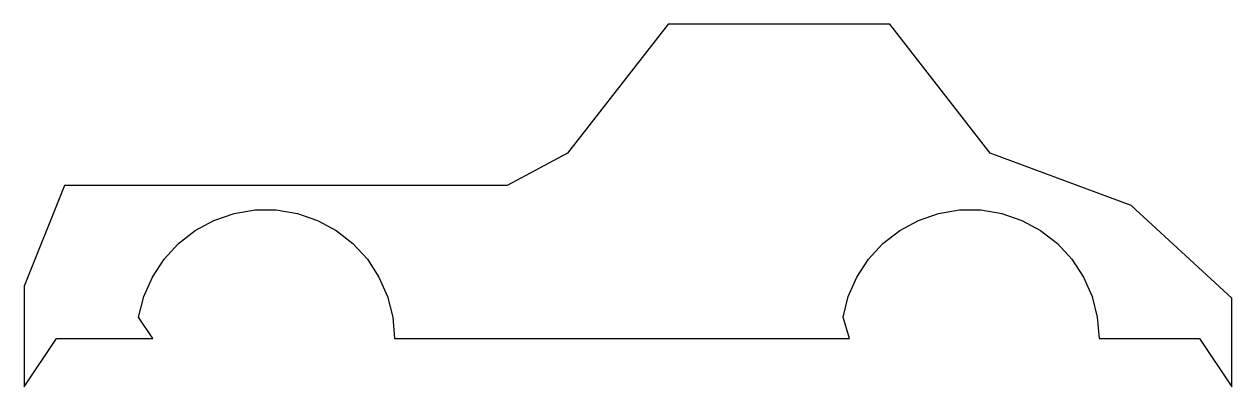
# Model space of a CAD drawing. Header units: millimetres. Extents: x -150 to 150, y -45 to 45.
import ezdxf

# ---------------------------------------------------------------- set-up
doc = ezdxf.new("R2010")
doc.units = ezdxf.units.MM

msp = doc.modelspace()

# ---------------------------------------------------------------- linework, layer by layer
msp.add_lwpolyline([(150, -45), (150, -23), (125, 0), (90, 13), (65, 45), (10, 45), (-15, 13), (-30, 5), (-120, 5), (-140, 5), (-150, -20), (-150, -45), (-142, -33), (-118, -33), (-121.56, -27.73), (-120.27, -22.61), (-118.14, -17.77), (-115.25, -13.35), (-111.67, -9.46), (-107.5, -6.21), (-102.85, -3.7), (-97.86, -1.98), (-92.64, -1.11), (-87.36, -1.11), (-82.14, -1.98), (-77.15, -3.7), (-72.5, -6.21), (-68.33, -9.46), (-64.75, -13.35), (-61.86, -17.77), (-59.73, -22.61), (-58.44, -27.73), (-58, -33), (55, -33), (53.44, -27.73), (54.73, -22.61), (56.86, -17.77), (59.75, -13.35), (63.33, -9.46), (67.5, -6.21), (72.15, -3.7), (77.14, -1.98), (82.36, -1.11), (87.64, -1.11), (92.86, -1.98), (97.85, -3.7), (102.5, -6.21), (106.67, -9.46), (110.25, -13.35), (113.14, -17.77), (115.27, -22.61), (116.56, -27.73), (117, -33), (142, -33)], close=True)

doc.saveas('drawing.dxf')
